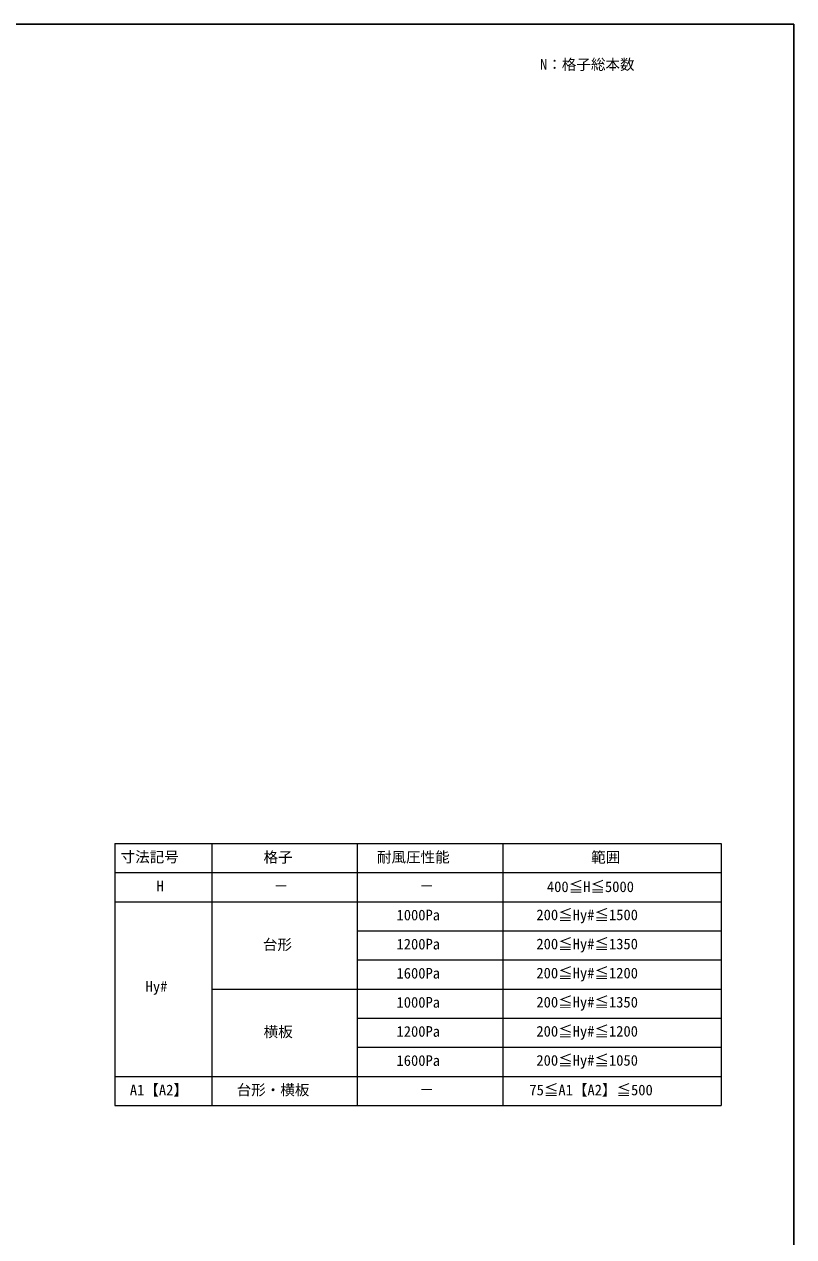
# Model space of a CAD drawing. Units: millimetres, scale not verified. Extents: x -1750 to 1750, y -2608 to 2592.
# Drawn here: x 163 to 1750, y -8 to 2492 of the extents above; entities that cross this region are included whole.
import ezdxf
from ezdxf.enums import TextEntityAlignment as Align

# ---------------------------------------------------------------- set-up
doc = ezdxf.new("R2010")
doc.units = ezdxf.units.MM
doc.header["$LTSCALE"] = 14
doc.layers.add('0-1_TABLE1', color=7, linetype='Continuous', lineweight=18)
doc.layers.add('0-2_USER1', color=3, linetype='Continuous')
doc.layers.add('0-7_YKK_ZWAK', color=7, linetype='Continuous')
doc.styles.add('ＭＳ ゴシック', font='')
doc.styles.get('ＭＳ ゴシック').set_extended_font_data('MS Gothic')

msp = doc.modelspace()

# ---------------------------------------------------------------- linework, layer by layer
at = {"layer": '0-1_TABLE1'}
for p, q in [((350, 802.51), (1600, 802.51)), ((350, 682.51), (1600, 682.51)), ((850, 622.51), (1600, 622.51)), ((850, 562.51), (1600, 562.51)), ((550, 502.51), (1600, 502.51)), ((850, 442.51), (1600, 442.51)), ((850, 382.51), (1600, 382.51)), ((350, 322.51), (1600, 322.51)), ((350, 262.51), (1600, 262.51))]:
    msp.add_line(p, q, dxfattribs=at)
for points in [[(350, 802.51), (350, 742.51), (350, 262.51)], [(550, 802.51), (550, 742.51), (550, 262.51)], [(850, 802.51), (850, 742.51), (850, 262.51)], [(1150, 802.51), (1150, 742.51), (1150, 262.51)], [(1600, 802.51), (1600, 742.51), (1600, 262.51)], [(350, 742.51), (850, 742.51), (1150, 742.51), (1600, 742.51)]]:
    msp.add_lwpolyline(points, dxfattribs=at)
at = {"layer": '0-7_YKK_ZWAK'}
msp.add_line((-1750, 2491.5), (1750, 2491.5), dxfattribs=at)
msp.add_lwpolyline([(-1750, -2608.5), (1750, -2608.5), (1750, 2491.5)], dxfattribs=at)

# ---------------------------------------------------------------- texts
at = {"layer": '0-1_TABLE1', "style": 'ＭＳ ゴシック'}
for s, p in [('寸法記号', (362.05, 757.25)), ('格子', (656.79, 756.66)), ('耐風圧性能', (890.57, 756.91)), ('範囲', (1332.3, 756.57)), ('H', (436.02, 697.51)), ('400≦H≦5000', (1241.02, 695.8)), ('－', (678.01, 697.51)), ('－', (978.01, 697.51)), ('1000Pa', (930.97, 637.51)), ('200≦Hy#≦1500', (1219.37, 637.85)), ('台形', (655.43, 576.57)), ('1200Pa', (930.97, 577.51)), ('200≦Hy#≦1350', (1219.37, 577.85)), ('1600Pa', (930.97, 517.51)), ('200≦Hy#≦1200', (1219.37, 517.85)), ('Hy#', (413.69, 490.32)), ('1000Pa', (930.97, 457.51)), ('200≦Hy#≦1350', (1219.37, 457.85)), ('横板', (656.96, 396.83)), ('1200Pa', (930.97, 397.51)), ('200≦Hy#≦1200', (1219.37, 397.85)), ('1600Pa', (930.97, 337.51)), ('200≦Hy#≦1050', (1219.37, 337.85)), ('A1【A2】', (381.14, 276.83)), ('台形・横板', (601.39, 276.83)), ('75≦A1【A2】≦500', (1204.89, 276.83)), ('－', (978.01, 277.51))]:
    msp.add_text(s, height=21.99, dxfattribs=at).set_placement(p, align=Align.BOTTOM_LEFT)
at = {"layer": '0-2_USER1', "style": 'ＭＳ ゴシック'}
msp.add_text('N：格子総本数', height=21.99, dxfattribs=at).set_placement((1226.93, 2391.05), align=Align.BOTTOM_LEFT)

doc.saveas('drawing.dxf')
